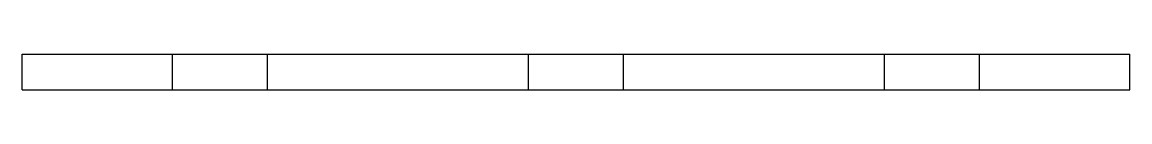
# Model space of a CAD drawing. Header units: millimetres. Extents: x 0 to 280, y 0 to 9.
import ezdxf

# ---------------------------------------------------------------- set-up
doc = ezdxf.new("R2010")
doc.units = ezdxf.units.MM

msp = doc.modelspace()

# ---------------------------------------------------------------- linework, layer by layer
at = {"layer": 'F1', "ltscale": 0.3}
for p, q in [((0, 9), (50, 9)), ((0, 0), (0, 9)), ((38, 0), (38, 9)), ((50, 9), (140, 9)), ((62, 0), (62, 9)), ((128, 0), (128, 9)), ((140, 9), (230, 9)), ((152, 0), (152, 9)), ((218, 0), (218, 9)), ((230, 9), (280, 9)), ((242, 0), (242, 9)), ((280, 0), (280, 9)), ((0, 0), (50, 0)), ((50, 0), (140, 0)), ((140, 0), (230, 0)), ((230, 0), (280, 0))]:
    msp.add_line(p, q, dxfattribs=at)

doc.saveas('drawing.dxf')
